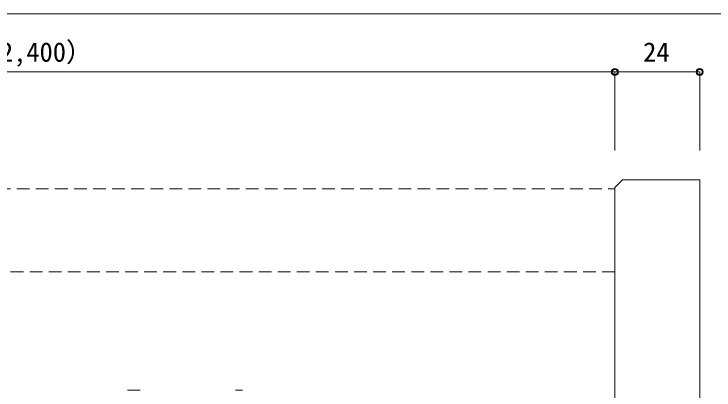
# Model space of a CAD drawing. Units: millimetres on the paper, enlarged 5 times, with parts at other scales. Extents: x -992 to 1008, y -685 to 700.
# Drawn here: x -402 to -71.8, y -228.8 to -51.2 of the extents above; entities that cross this region are included whole.
import ezdxf
from ezdxf.enums import TextEntityAlignment as Align

# ---------------------------------------------------------------- set-up
doc = ezdxf.new("R2010")
doc.units = ezdxf.units.MM
doc.header["$LTSCALE"] = 5
doc.header["$PDMODE"] = 32
doc.header["$PDSIZE"] = 2.5
doc.linetypes.add('DASHED1', pattern=[1.8, 1.2, -0.6])
for name, color, linetype, lineweight in [('1-0_H-SYM', 7, 'Continuous', 20), ('1-1_0', 7, 'Continuous', 20), ('2-0_18', 7, 'Continuous', 18)]:
    doc.layers.add(name, color=color, linetype=linetype, lineweight=lineweight)
doc.styles.add('ＭＳ ゴシック', font='')
doc.styles.get('ＭＳ ゴシック').set_extended_font_data('MS Gothic')

msp = doc.modelspace()

# ---------------------------------------------------------------- linework, layer by layer
at = {"layer": '1-0_H-SYM'}
msp.add_line((197.5, -51.25), (-967.5, -51.25), dxfattribs=at)
msp.add_line((197.5, -51.25), (-967.5, -51.25), dxfattribs=at)
at = {"layer": '1-1_0'}
msp.add_line((197.5, -51.25), (-967.5, -51.25), dxfattribs=at)
msp.add_line((197.5, -51.25), (-967.5, -51.25), dxfattribs=at)
at = {"layer": '2-0_18', "color": 4}
for p, q in [((-688.643, -78.628), (-118.542, -78.628)), ((-118.542, -78.628), (-118.542, -115.667)), ((-118.542, -78.628), (-78.542, -78.628)), ((-78.542, -78.628), (-78.542, -115.667))]:
    msp.add_line(p, q, dxfattribs=at)
at = {"layer": '2-0_18'}
for p, q in [((-118.542, -133.123), (-115.007, -129.587)), ((-115.007, -129.587), (-78.542, -129.587)), ((-78.542, -382.921), (-78.542, -129.587)), ((-118.542, -379.385), (-118.542, -133.123)), ((-342.511, -228.754), (-348.37, -228.754)), ((-294.204, -228.754), (-297.563, -228.754))]:
    msp.add_line(p, q, dxfattribs=at)
at = {"layer": '2-0_18', "linetype": 'DASHED1', "lineweight": 20}
msp.add_line((-688.643, -133.754), (-118.542, -133.754), dxfattribs=at)
msp.add_lwpolyline([(-118.542, -172.921), (-630.589, -172.921), (-688.643, -172.921)], dxfattribs=at)
at = {"layer": '2-0_18', "color": 4}
for centre in [(-118.542, -78.628), (-78.542, -78.628)]:
    msp.add_circle(centre, 1.667, dxfattribs=at)
at = {"layer": '2-0_18', "color": 5}
for p in [(-118.542, -78.628), (-78.542, -78.628)]:
    msp.add_point(p, dxfattribs=at)
at = {"layer": '2-0_18', "color": 4}
for p in [(-118.542, -78.628), (-78.542, -78.628)]:
    msp.add_point(p, dxfattribs=at)

# ---------------------------------------------------------------- texts
at = {"layer": '2-0_18', "style": 'ＭＳ ゴシック'}
for s, p in [('開口Ｗ(2,400）', (-452.343, -76.545)), ('24', (-105.209, -76.545))]:
    msp.add_text(s, height=9.164, dxfattribs=at).set_placement(p, align=Align.BOTTOM_LEFT)

doc.saveas('drawing.dxf')
